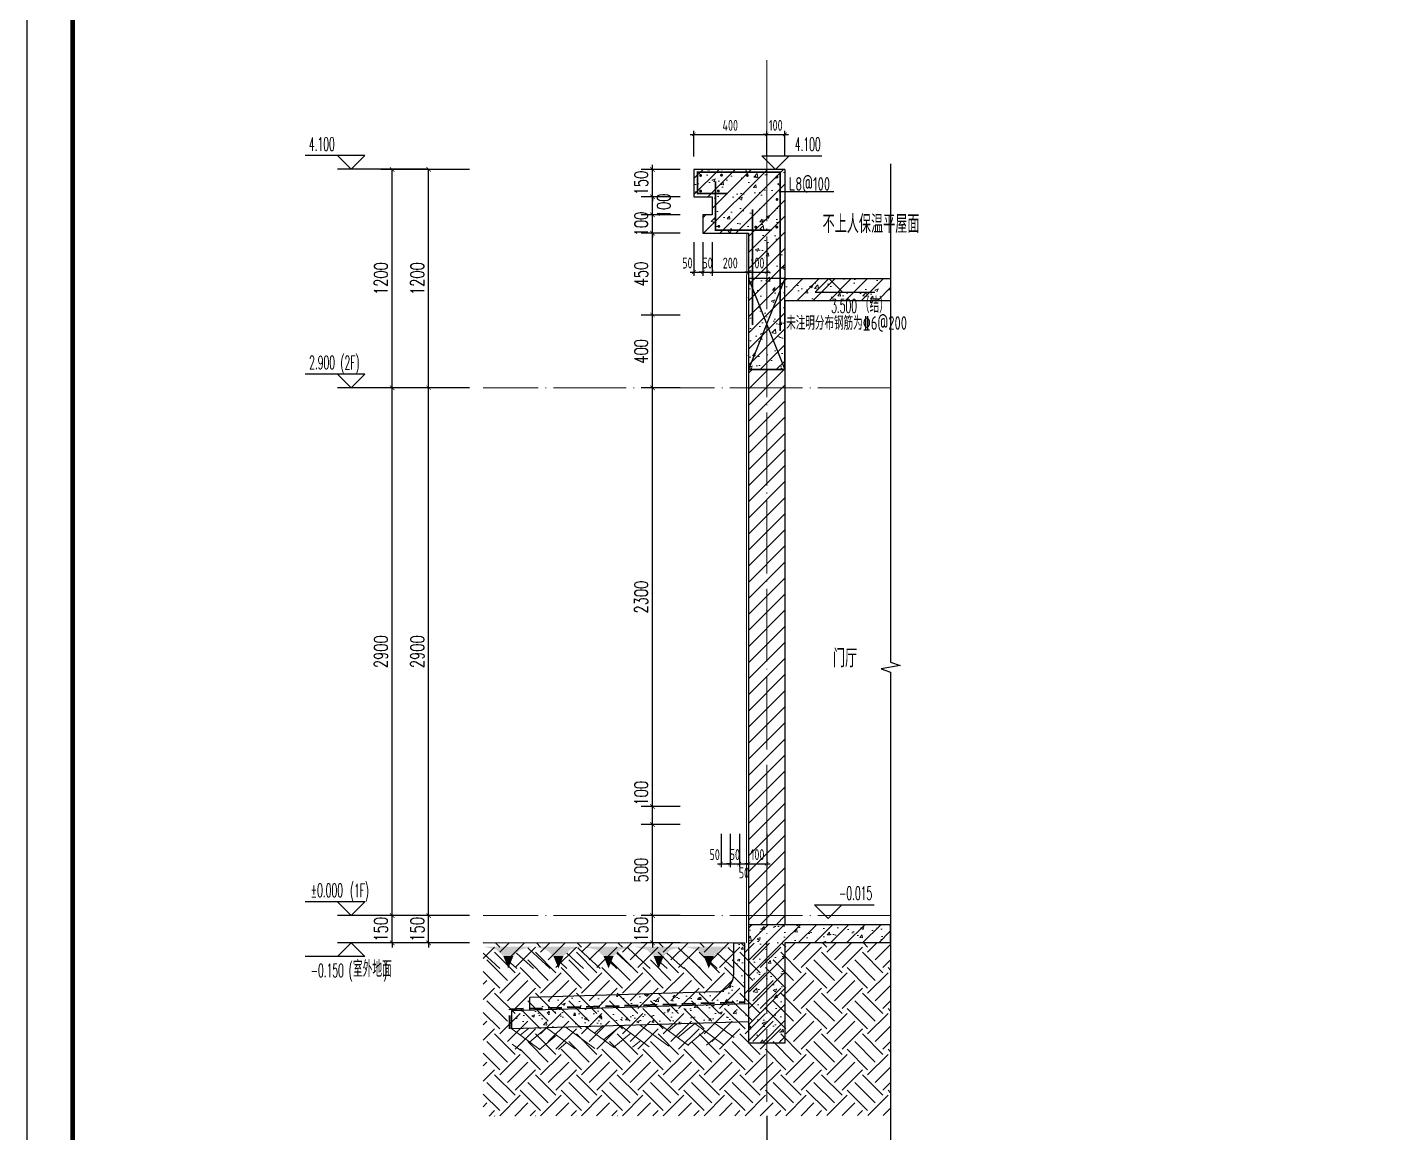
# Model space of a CAD drawing. Extents: x -668857 to 154266, y -275694 to 291306.
# Drawn here: x 113457 to 120882, y 144152 to 150228 of the extents above; entities that cross this region are included whole.
import ezdxf

# ---------------------------------------------------------------- set-up
doc = ezdxf.new("R2010")
doc.units = 0
doc.header["$LTSCALE"] = 1000
doc.linetypes.add('DASH', pattern=[0.35, 0.25, -0.1])
doc.linetypes.add('DOTE', pattern=[2.42, 2, -0.2, 0.02, -0.2])
doc.layers.get('0').update_dxf_attribs({"linetype": 'CONTINUOUS'})
doc.layers.get('DEFPOINTS').update_dxf_attribs({"linetype": 'CONTINUOUS'})
for name, color, linetype in [('AXIS', 3, 'CONTINUOUS'), ('COLUMN', 4, 'CONTINUOUS'), ('DIM', 2, 'CONTINUOUS'), ('DIM_ELEV', 3, 'CONTINUOUS'), ('DIM_SYMB', 3, 'CONTINUOUS'), ('PUB_DIM', 3, 'CONTINUOUS'), ('PUB_TEXT', 2, 'CONTINUOUS'), ('REIN', 6, 'CONTINUOUS'), ('S-大样-砼线', 7, 'CONTINUOUS'), ('S-引出线', 40, 'CONTINUOUS'), ('TEXT', 2, 'CONTINUOUS'), ('WALL', 5, 'CONTINUOUS'), ('yichutu', 7, 'CONTINUOUS')]:
    doc.layers.add(name, color=color, linetype=linetype)
for name, color, linetype, lineweight in [('DOTE', 19, 'DOTE', 9), ('PUB_HATCH', 8, 'CONTINUOUS', 9), ('图框', 9, 'CONTINUOUS', 18), ('填充', 251, 'CONTINUOUS', 5), ('立面-中轮廓线', 30, 'CONTINUOUS', 35), ('粉刷', 251, 'CONTINUOUS', 9)]:
    doc.layers.add(name, color=color, linetype=linetype, lineweight=lineweight)
doc.styles.add('_TCH_DIM', font='SIMPLEX.shx', dxfattribs={"width": 0.7, "bigfont": 'GBCBIG.shx'})
doc.styles.add('_TCH_DIM_T3', font='SIMPLEX', dxfattribs={"width": 0.705882, "bigfont": 'GBCBIG'})
doc.styles.add('TSSD_DIMENSION', font='Tssdeng.shx', dxfattribs={"width": 0.7, "bigfont": 'tssdchn.shx'})
doc.styles.add('TSSD_REIN', font='tssdeng.shx', dxfattribs={"width": 0.7, "height": 300, "bigfont": 'tssdchn.shx'})
doc.dimstyles.new('_TCH_ARCH&&25', dxfattribs={"dimtxt": 74.375, "dimasz": 25, "dimexe": 62.5, "dimexo": 75, "dimgap": 25, "dimtad": 1, "dimdec": 0, "dimzin": 0, "dimdsep": 46, "dimtxsty": '_TCH_DIM_T3', "dimblk": 'ARCHTICK', "dimcen": 0.09, "dimclrt": 7, "dimazin": 0, "dimtfac": 1, "dimtdec": 0, "dimtix": 1, "dimtmove": 2, "dimatfit": 3, "dimldrblk": 'ARCHTICK', "dimfxl": 0, "dimtolj": 1, "dimtzin": 0, "dimarcsym": 0})
doc.dimstyles.new('TSSD_20_20', dxfattribs={"dimtxt": 60, "dimasz": 20, "dimexe": 20, "dimexo": 50, "dimgap": 20, "dimtad": 1, "dimdec": 0, "dimzin": 0, "dimdsep": 46, "dimtxsty": 'TSSD_DIMENSION', "dimblk": 'ARCHTICK', "dimblk1": 'ARCHTICK', "dimblk2": 'ARCHTICK', "dimcen": 0, "dimdle": 20, "dimclrt": 7, "dimadec": 0, "dimazin": 0, "dimtfac": 1, "dimtdec": 0, "dimtix": 1, "dimtmove": 2, "dimatfit": 3, "dimfxl": 0, "dimtolj": 1, "dimtzin": 0, "dimarcsym": 0})
pattern_1 = [(50, (28072.99, 249033.25), (143.452037, -12.550427), [15, -165]), (355, (28072.99, 249033.25), (-27.750267, 150.438427), [12, -132]), (100.4514, (28084.94, 249032.2), (115.701876, 137.88791), [12.74804, -140.22842]), (46.1842, (28072.99, 249073.25), (213.44821, -33.1038), [22.5, -247.5]), (96.6356, (28090.77, 249070.5), (186.93254, 194.82357), [19.12206, -210.3426]), (351.1842, (28072.99, 249073.25), (186.93239, 194.82372), [18, -198]), (21, (28092.99, 249063.25), (119.38141, -80.52378), [15, -165]), (326, (28092.99, 249063.25), (48.663066, 145.03001), [12, -132]), (71.4514, (28102.93, 249056.54), (168.044526, 64.5061), [12.74804, -140.22842]), (37.5, (28072.986, 249033.25), (2.431971, 66.578771), [0, -130.4, 0, -134, 0, -132.5]), (7.5, (28072.986, 249033.25), (52.613907, 78.882342), [0, -76.4, 0, -127.4, 0, -50.5]), (327.5, (28028.386, 249033.25), (106.764487, -4.510974), [0, -50, 0, -156, 0, -207]), (317.5, (28008.39, 249033.25), (116.637234, 20.020996), [0, -65, 0, -103.6, 0, -147])]
pattern_2 = [(45, (-562273.49, 314642.066), (-44.194174, 44.194174), []), (50, (-562273.49, 314642.07), (179.315046, -15.688034), [18.75, -206.25]), (355, (-562273.49, 314642.07), (-34.687833, 188.048033), [15, -165]), (100.4514, (-562258.55, 314640.76), (144.627345, 172.359886), [15.935047, -175.28553]), (46.1842, (-562273.49, 314692.07), (266.81026, -41.379754), [28.125, -309.375]), (96.6356, (-562251.25, 314688.62), (233.66568, 243.52947), [23.90257, -262.92825]), (351.1842, (-562273.5, 314692.07), (233.66549, 243.52965), [22.5, -247.5]), (21, (-562248.49, 314679.57), (149.226763, -100.654723), [18.75, -206.25]), (326, (-562248.49, 314679.57), (60.828833, 181.28751), [15, -165]), (71.4514, (-562236.05, 314671.18), (210.055657, 80.632624), [15.935047, -175.28553]), (37.5, (-562273.49, 314642.066), (3.039964, 83.2234635), [0, -163, 0, -167.5, 0, -165.625]), (7.5, (-562273.49, 314642.07), (65.767384, 98.602928), [0, -95.5, 0, -159.25, 0, -63.125]), (327.5, (-562329.24, 314642.066), (133.455609, -5.638718), [0, -62.5, 0, -195, 0, -258.75]), (317.5, (-562354.24, 314642.07), (145.796542, 25.026246), [0, -81.25, 0, -129.5, 0, -183.75])]

# ---------------------------------------------------------------- blocks, each defined once
blk = doc.blocks.new('GFDDDDRG')
at = {"layer": '图框'}
blk.add_lwpolyline([(923310, -107437), (923310, -159999), (893610, -159999), (893610, -107437)], close=True, dxfattribs=at)
blk.add_lwpolyline([(923310, -107437), (923310, -159999), (893610, -159999), (893610, -107437)], close=True, dxfattribs=at)
at = {"layer": '图框', "const_width": 50}
blk.add_lwpolyline([(894110, -159499), (922810, -159499), (922810, -108687), (894110, -108687)], close=True, dxfattribs=at)
blk = doc.blocks.new('yct-1051-594-26275-14850-25-1002.0')
at = {"layer": 'yichutu', "color": 7}
blk.add_lwpolyline([(0, 0), (0, 14850), (26275, 14850), (26275, 0)], close=True, dxfattribs=at)
blk = doc.blocks.new('$LINEPAT$素土夯实')
at = {"color": 0}
for p, q in [((0, -210), (210, 0)), ((120, -300), (420, 0)), ((420, 0), (608, -188)), ((495, -300), (795, 0)), ((615, 0), (705, -90)), ((315, -105), (502, -293)), ((210, -210), (300, -300)), ((705, -300), (795, -210))]:
    blk.add_line(p, q, dxfattribs=at)
blk = doc.blocks.new('$LinePat$自然土壤')
at = {"color": 0}
for p, q in [((0, -90), (71, -19)), ((0, -300), (211, -89)), ((420, -300), (630, -90)), ((210, -300), (286, -224))]:
    blk.add_line(p, q, dxfattribs=at)
for points in [[(0, 0), (630, 0), (168, -45), (462, -45)], [(168, -45), (462, -45), (252, -132), (378, -132)], [(252, -132), (378, -132), (315, -300)]]:
    blk.add_solid(points, dxfattribs=at)
blk = doc.blocks.new('sanshui')
at = {"layer": '粉刷'}
h = blk.add_hatch(dxfattribs=at)
h.set_pattern_fill('混凝土', color=256, scale=20)
h.set_pattern_definition(pattern_1)
edge = h.paths.add_edge_path()
edge.add_line((346317.8, 427329.6), (346257.8, 427329.6))
edge.add_line((346257.8, 427329.6), (346257.8, 427160.3))
edge.add_arc((346157.8, 427160.3), 100, 271.71836, 360, ccw=False)
edge.add_line((346160.8, 427060.3), (345137.8, 427029.6))
edge.add_line((345137.8, 427029.6), (345137.8, 426969.6))
edge.add_line((345137.8, 426969.6), (346317.8, 427005))
edge.add_line((346317.8, 427005), (346317.8, 427329.6))
h = blk.add_hatch(dxfattribs=at)
h.set_pattern_fill('混凝土', color=256, scale=20)
h.set_pattern_definition(pattern_1)
h.paths.add_polyline_path([(346337.8, 426895.6), (346337.8, 426995.6), (345037.8, 426956.6), (345037.8, 426856.6)])
at = {"layer": 'COLUMN'}
for p, q in [((346257.8, 427329.6), (346317.8, 427329.6)), ((346257.8, 427160.3), (346257.8, 427329.6)), ((346317.8, 426995), (346317.8, 427329.6)), ((346160.8, 427060.3), (345137.8, 427029.6)), ((345137.8, 426959.6), (345137.8, 427029.6)), ((346338.1, 426995.6), (345037.8, 426956.6)), ((345037.8, 426856.6), (345037.8, 426956.6)), ((346338.1, 426895.6), (345037.8, 426856.6))]:
    blk.add_line(p, q, dxfattribs=at)
blk.add_arc((346157.8, 427160.3), 100, 271.71836, 0, dxfattribs=at)
at = {"layer": '立面-中轮廓线', "linetype": 'DASH', "ltscale": 0.3}
blk.add_lwpolyline([(345027.8, 426856.6), (345027.8, 426966.3), (346317.8, 427005)], dxfattribs=at)
at = {"layer": '粉刷'}
blk.add_line((344881.5, 427329.6), (346257.8, 427329.6), dxfattribs=at)
at = {"layer": '粉刷', "yscale": 0.4, "zscale": 0.4}
for name, p, xscale, rotation in [('$LinePat$自然土壤', (345156.8, 427309.6), -0.4369306507241237, 359.9999999999903), ('$LinePat$自然土壤', (345432, 427309.6), -0.4369306507241237, 359.9999999999903), ('$LinePat$自然土壤', (345707.3, 427309.6), -0.4369306507241237, 359.9999999999903), ('$LinePat$自然土壤', (345982.6, 427309.6), -0.4369306507241237, 359.9999999999903), ('$LinePat$自然土壤', (346257.8, 427309.6), -0.4369306507241237, 359.9999999999903), ('$LINEPAT$素土夯实', (345444.5, 426868.8), -0.5117605352322558, 1.718358001643932), ('$LINEPAT$素土夯实', (345851.2, 426881), -0.5117605352322558, 1.718358001643932), ('$LINEPAT$素土夯实', (346257.8, 426893.2), -0.5117605352322558, 1.718358001643932)]:
    blk.add_blockref(name, p, dxfattribs=dict(at, xscale=xscale, rotation=rotation))
blk = doc.blocks.new('_ArchTick')
at = {"color": 0, "linetype": 'ByBlock', "const_width": 0.15}
blk.add_lwpolyline([(-0.5, -0.5), (0.5, 0.5)], dxfattribs=at)
blk = doc.blocks.new('*D2319')
at = {"layer": 'DEFPOINTS', "color": 0}
for p in [(117269.1, 145846), (117319.2, 145846), (117319.2, 145631.4)]:
    blk.add_point(p, dxfattribs=at)
at = {"layer": 'DIM', "color": 0, "lineweight": -2}
for p, q in [((117269.1, 145796), (117269.1, 145611.4)), ((117319.2, 145796), (117319.2, 145611.4)), ((117249.1, 145631.4), (117339.2, 145631.4))]:
    blk.add_line(p, q, dxfattribs=at)
at = {"layer": 'DIM', "color": 0, "lineweight": -2, "xscale": 20, "yscale": 20, "zscale": 20, "rotation": 180}
blk.add_blockref('_ArchTick', (117269.1, 145631.4), dxfattribs=at)
at = {"layer": 'DIM', "color": 0, "lineweight": -2, "xscale": 20, "yscale": 20, "zscale": 20}
blk.add_blockref('_ArchTick', (117319.2, 145631.4), dxfattribs=at)
at = {"layer": 'DIM', "color": 7, "insert": (117233.7, 145681.4), "char_height": 60, "attachment_point": 5, "style": 'TSSD_DIMENSION'}
blk.add_mtext('\\A1;50', dxfattribs=at)
blk = doc.blocks.new('*D2320')
at = {"layer": 'DEFPOINTS', "color": 0}
for p in [(117319.2, 145846), (117369.2, 145846), (117369.2, 145631.4)]:
    blk.add_point(p, dxfattribs=at)
at = {"layer": 'DIM', "color": 0, "lineweight": -2}
for p, q in [((117319.2, 145796), (117319.2, 145611.4)), ((117369.2, 145796), (117369.2, 145611.4)), ((117319.2, 145631.4), (117299.2, 145631.4)), ((117319.2, 145631.4), (117369.2, 145631.4)), ((117369.2, 145631.4), (117389.2, 145631.4))]:
    blk.add_line(p, q, dxfattribs=at)
at = {"layer": 'DIM', "color": 0, "lineweight": -2, "xscale": 20, "yscale": 20, "zscale": 20}
blk.add_blockref('_ArchTick', (117319.2, 145631.4), dxfattribs=at)
at = {"layer": 'DIM', "color": 0, "lineweight": -2, "xscale": 20, "yscale": 20, "zscale": 20, "rotation": 180}
blk.add_blockref('_ArchTick', (117369.2, 145631.4), dxfattribs=at)
at = {"layer": 'DIM', "color": 7, "insert": (117344.2, 145681.4), "char_height": 60, "attachment_point": 5, "style": 'TSSD_DIMENSION'}
blk.add_mtext('\\A1;50', dxfattribs=at)
blk = doc.blocks.new('*D2321')
at = {"layer": 'DEFPOINTS', "color": 0}
for p in [(117369.2, 145846), (117419.3, 145846), (117419.3, 145631.4)]:
    blk.add_point(p, dxfattribs=at)
at = {"layer": 'DIM', "color": 0, "lineweight": -2}
for p, q in [((117369.2, 145796), (117369.2, 145611.4)), ((117419.3, 145796), (117419.3, 145611.4)), ((117349.2, 145631.4), (117439.3, 145631.4))]:
    blk.add_line(p, q, dxfattribs=at)
at = {"layer": 'DIM', "color": 0, "lineweight": -2, "xscale": 20, "yscale": 20, "zscale": 20, "rotation": 180}
blk.add_blockref('_ArchTick', (117369.2, 145631.4), dxfattribs=at)
at = {"layer": 'DIM', "color": 0, "lineweight": -2, "xscale": 20, "yscale": 20, "zscale": 20}
blk.add_blockref('_ArchTick', (117419.3, 145631.4), dxfattribs=at)
at = {"layer": 'DIM', "color": 7, "insert": (117394.2, 145581.4), "char_height": 60, "attachment_point": 5, "style": 'TSSD_DIMENSION'}
blk.add_mtext('\\A1;50', dxfattribs=at)
blk = doc.blocks.new('*D2322')
at = {"layer": 'DEFPOINTS', "color": 0}
for p in [(117419.3, 145846), (117519.3, 145846), (117519.3, 145631.4)]:
    blk.add_point(p, dxfattribs=at)
at = {"layer": 'DIM', "color": 0, "lineweight": -2}
for p, q in [((117419.3, 145796), (117419.3, 145611.4)), ((117519.3, 145796), (117519.3, 145611.4)), ((117419.3, 145631.4), (117399.3, 145631.4)), ((117419.3, 145631.4), (117519.3, 145631.4)), ((117519.3, 145631.4), (117539.3, 145631.4))]:
    blk.add_line(p, q, dxfattribs=at)
at = {"layer": 'DIM', "color": 0, "lineweight": -2, "xscale": 20, "yscale": 20, "zscale": 20}
blk.add_blockref('_ArchTick', (117419.3, 145631.4), dxfattribs=at)
at = {"layer": 'DIM', "color": 0, "lineweight": -2, "xscale": 20, "yscale": 20, "zscale": 20, "rotation": 180}
blk.add_blockref('_ArchTick', (117519.3, 145631.4), dxfattribs=at)
at = {"layer": 'DIM', "color": 7, "insert": (117469.3, 145681.4), "char_height": 60, "attachment_point": 5, "style": 'TSSD_DIMENSION'}
blk.add_mtext('\\A1;100', dxfattribs=at)
blk = doc.blocks.new('*D2323')
at = {"layer": 'DEFPOINTS', "color": 0}
for p in [(116892.2, 145346), (117119.2, 145346), (117119.2, 145196.1)]:
    blk.add_point(p, dxfattribs=at)
at = {"layer": 'PUB_DIM', "color": 0, "lineweight": -2}
for p, q in [((117044.2, 145346), (116829.7, 145346)), ((116892.2, 145346), (116892.2, 145371)), ((116892.2, 145196.1), (116892.2, 145346)), ((117044.2, 145196.1), (116829.7, 145196.1)), ((116892.2, 145196.1), (116892.2, 145171.1))]:
    blk.add_line(p, q, dxfattribs=at)
at = {"layer": 'PUB_DIM', "color": 0, "lineweight": -2, "xscale": 25, "yscale": 25, "zscale": 25}
for p, rotation in [((116892.2, 145346), 270), ((116892.2, 145196.1), 90)]:
    blk.add_blockref('_ArchTick', p, dxfattribs=dict(at, rotation=rotation))
at = {"layer": 'PUB_DIM', "color": 7, "insert": (116830, 145271), "char_height": 74.38, "attachment_point": 5, "rotation": 90, "style": '_TCH_DIM_T3'}
blk.add_mtext('\\A1;150', dxfattribs=at)
blk = doc.blocks.new('*D2324')
at = {"layer": 'DEFPOINTS', "color": 0}
for p in [(116892.2, 145846), (117119.2, 145846), (117119.2, 145346)]:
    blk.add_point(p, dxfattribs=at)
at = {"layer": 'PUB_DIM', "color": 0, "lineweight": -2}
for p, q in [((117044.2, 145846), (116829.7, 145846)), ((116892.2, 145346), (116892.2, 145846)), ((117044.2, 145346), (116829.7, 145346))]:
    blk.add_line(p, q, dxfattribs=at)
at = {"layer": 'PUB_DIM', "color": 0, "lineweight": -2, "xscale": 25, "yscale": 25, "zscale": 25}
for p, rotation in [((116892.2, 145846), 90), ((116892.2, 145346), 270)]:
    blk.add_blockref('_ArchTick', p, dxfattribs=dict(at, rotation=rotation))
at = {"layer": 'PUB_DIM', "color": 7, "insert": (116830, 145596), "char_height": 74.38, "attachment_point": 5, "rotation": 90, "style": '_TCH_DIM_T3'}
blk.add_mtext('\\A1;500', dxfattribs=at)
blk = doc.blocks.new('*D2325')
at = {"layer": 'DEFPOINTS', "color": 0}
for p in [(116892.2, 145945.9), (117119.2, 145945.9), (117119.2, 145846)]:
    blk.add_point(p, dxfattribs=at)
at = {"layer": 'PUB_DIM', "color": 0, "lineweight": -2}
for p, q in [((117044.2, 145945.9), (116829.7, 145945.9)), ((116892.2, 145846), (116892.2, 145945.9)), ((117044.2, 145846), (116829.7, 145846))]:
    blk.add_line(p, q, dxfattribs=at)
at = {"layer": 'PUB_DIM', "color": 0, "lineweight": -2, "xscale": 25, "yscale": 25, "zscale": 25}
for p, rotation in [((116892.2, 145945.9), 90), ((116892.2, 145846), 270)]:
    blk.add_blockref('_ArchTick', p, dxfattribs=dict(at, rotation=rotation))
at = {"layer": 'PUB_DIM', "color": 7, "insert": (116830, 146018.4), "char_height": 74.38, "attachment_point": 5, "rotation": 90, "style": '_TCH_DIM_T3'}
blk.add_mtext('\\A1;100', dxfattribs=at)
blk = doc.blocks.new('*D2326')
at = {"layer": 'DEFPOINTS', "color": 0}
for p in [(116892.2, 148246), (117119.2, 148246), (117119.2, 145945.9)]:
    blk.add_point(p, dxfattribs=at)
at = {"layer": 'PUB_DIM', "color": 0, "lineweight": -2}
for p, q in [((117044.2, 148246), (116829.7, 148246)), ((116892.2, 145945.9), (116892.2, 148246)), ((117044.2, 145945.9), (116829.7, 145945.9))]:
    blk.add_line(p, q, dxfattribs=at)
at = {"layer": 'PUB_DIM', "color": 0, "lineweight": -2, "xscale": 25, "yscale": 25, "zscale": 25}
for p, rotation in [((116892.2, 148246), 90), ((116892.2, 145945.9), 270)]:
    blk.add_blockref('_ArchTick', p, dxfattribs=dict(at, rotation=rotation))
at = {"layer": 'PUB_DIM', "color": 7, "insert": (116830, 147096), "char_height": 74.38, "attachment_point": 5, "rotation": 90, "style": '_TCH_DIM_T3'}
blk.add_mtext('\\A1;2300', dxfattribs=at)
blk = doc.blocks.new('*D2327')
at = {"layer": 'DEFPOINTS', "color": 0}
for p in [(116892.2, 148646), (117119.2, 148646), (117119.2, 148246)]:
    blk.add_point(p, dxfattribs=at)
at = {"layer": 'PUB_DIM', "color": 0, "lineweight": -2}
for p, q in [((117044.2, 148646), (116829.7, 148646)), ((116892.2, 148246), (116892.2, 148646)), ((117044.2, 148246), (116829.7, 148246))]:
    blk.add_line(p, q, dxfattribs=at)
at = {"layer": 'PUB_DIM', "color": 0, "lineweight": -2, "xscale": 25, "yscale": 25, "zscale": 25}
for p, rotation in [((116892.2, 148646), 90), ((116892.2, 148246), 270)]:
    blk.add_blockref('_ArchTick', p, dxfattribs=dict(at, rotation=rotation))
at = {"layer": 'PUB_DIM', "color": 7, "insert": (116830, 148446), "char_height": 74.38, "attachment_point": 5, "rotation": 90, "style": '_TCH_DIM_T3'}
blk.add_mtext('\\A1;400', dxfattribs=at)
blk = doc.blocks.new('*D2328')
at = {"layer": 'DEFPOINTS', "color": 0}
for p in [(116892.2, 149096), (117119.2, 149096), (117119.2, 148646)]:
    blk.add_point(p, dxfattribs=at)
at = {"layer": 'PUB_DIM', "color": 0, "lineweight": -2}
for p, q in [((117044.2, 149096), (116829.7, 149096)), ((116892.2, 148646), (116892.2, 149096)), ((117044.2, 148646), (116829.7, 148646))]:
    blk.add_line(p, q, dxfattribs=at)
at = {"layer": 'PUB_DIM', "color": 0, "lineweight": -2, "xscale": 25, "yscale": 25, "zscale": 25}
for p, rotation in [((116892.2, 149096), 90), ((116892.2, 148646), 270)]:
    blk.add_blockref('_ArchTick', p, dxfattribs=dict(at, rotation=rotation))
at = {"layer": 'PUB_DIM', "color": 7, "insert": (116830, 148871), "char_height": 74.38, "attachment_point": 5, "rotation": 90, "style": '_TCH_DIM_T3'}
blk.add_mtext('\\A1;450', dxfattribs=at)
blk = doc.blocks.new('*D2329')
at = {"layer": 'DEFPOINTS', "color": 0}
for p in [(116892.2, 149196), (117119.2, 149196), (117119.2, 149096)]:
    blk.add_point(p, dxfattribs=at)
at = {"layer": 'PUB_DIM', "color": 0, "lineweight": -2}
for p, q in [((117044.2, 149196), (116829.7, 149196)), ((116892.2, 149196), (116892.2, 149221)), ((116892.2, 149096), (116892.2, 149196)), ((117044.2, 149096), (116829.7, 149096)), ((116892.2, 149096), (116892.2, 149071))]:
    blk.add_line(p, q, dxfattribs=at)
at = {"layer": 'PUB_DIM', "color": 0, "lineweight": -2, "xscale": 25, "yscale": 25, "zscale": 25}
for p, rotation in [((116892.2, 149196), 270), ((116892.2, 149096), 90)]:
    blk.add_blockref('_ArchTick', p, dxfattribs=dict(at, rotation=rotation))
at = {"layer": 'PUB_DIM', "color": 7, "insert": (116830, 149146), "char_height": 74.38, "attachment_point": 5, "rotation": 90, "style": '_TCH_DIM_T3'}
blk.add_mtext('\\A1;100', dxfattribs=at)
blk = doc.blocks.new('*D2330')
at = {"layer": 'DEFPOINTS', "color": 0}
for p in [(116892.2, 149296), (117119.2, 149296), (117119.2, 149196)]:
    blk.add_point(p, dxfattribs=at)
at = {"layer": 'PUB_DIM', "color": 0, "lineweight": -2}
for p, q in [((117044.2, 149296), (116829.7, 149296)), ((116892.2, 149196), (116892.2, 149296)), ((117044.2, 149196), (116829.7, 149196))]:
    blk.add_line(p, q, dxfattribs=at)
at = {"layer": 'PUB_DIM', "color": 0, "lineweight": -2, "xscale": 25, "yscale": 25, "zscale": 25}
for p, rotation in [((116892.2, 149296), 90), ((116892.2, 149196), 270)]:
    blk.add_blockref('_ArchTick', p, dxfattribs=dict(at, rotation=rotation))
at = {"layer": 'PUB_DIM', "color": 7, "insert": (116954.1, 149246), "char_height": 74.38, "attachment_point": 5, "rotation": 90, "style": '_TCH_DIM_T3'}
blk.add_mtext('\\A1;100', dxfattribs=at)
blk = doc.blocks.new('*D2331')
at = {"layer": 'DEFPOINTS', "color": 0}
for p in [(116892.2, 149446), (117119.2, 149446), (117119.2, 149296)]:
    blk.add_point(p, dxfattribs=at)
at = {"layer": 'PUB_DIM', "color": 0, "lineweight": -2}
for p, q in [((116892.2, 149446), (116892.2, 149471)), ((117044.2, 149446), (116829.7, 149446)), ((116892.2, 149296), (116892.2, 149446)), ((117044.2, 149296), (116829.7, 149296)), ((116892.2, 149296), (116892.2, 149271))]:
    blk.add_line(p, q, dxfattribs=at)
at = {"layer": 'PUB_DIM', "color": 0, "lineweight": -2, "xscale": 25, "yscale": 25, "zscale": 25}
for p, rotation in [((116892.2, 149446), 270), ((116892.2, 149296), 90)]:
    blk.add_blockref('_ArchTick', p, dxfattribs=dict(at, rotation=rotation))
at = {"layer": 'PUB_DIM', "color": 7, "insert": (116830, 149371), "char_height": 74.38, "attachment_point": 5, "rotation": 90, "style": '_TCH_DIM_T3'}
blk.add_mtext('\\A1;150', dxfattribs=at)
blk = doc.blocks.new('*D2332')
at = {"layer": 'DEFPOINTS', "color": 0}
for p in [(117119.2, 149096.1), (117169.2, 149096.1), (117169.2, 148881.5)]:
    blk.add_point(p, dxfattribs=at)
at = {"layer": 'DIM', "color": 0, "lineweight": -2}
for p, q in [((117119.2, 149046.1), (117119.2, 148861.5)), ((117169.2, 149046.1), (117169.2, 148861.5)), ((117099.2, 148881.5), (117189.2, 148881.5))]:
    blk.add_line(p, q, dxfattribs=at)
at = {"layer": 'DIM', "color": 0, "lineweight": -2, "xscale": 20, "yscale": 20, "zscale": 20, "rotation": 180}
blk.add_blockref('_ArchTick', (117119.2, 148881.5), dxfattribs=at)
at = {"layer": 'DIM', "color": 0, "lineweight": -2, "xscale": 20, "yscale": 20, "zscale": 20}
blk.add_blockref('_ArchTick', (117169.2, 148881.5), dxfattribs=at)
at = {"layer": 'DIM', "color": 7, "insert": (117083.7, 148931.5), "char_height": 60, "attachment_point": 5, "style": 'TSSD_DIMENSION'}
blk.add_mtext('\\A1;50', dxfattribs=at)
blk = doc.blocks.new('*D2333')
at = {"layer": 'DEFPOINTS', "color": 0}
for p in [(117169.2, 149096.1), (117219.3, 149096.1), (117219.3, 148881.5)]:
    blk.add_point(p, dxfattribs=at)
at = {"layer": 'DIM', "color": 0, "lineweight": -2}
for p, q in [((117169.2, 149046.1), (117169.2, 148861.5)), ((117219.3, 149046.1), (117219.3, 148861.5)), ((117169.2, 148881.5), (117149.2, 148881.5)), ((117169.2, 148881.5), (117219.3, 148881.5)), ((117219.3, 148881.5), (117239.3, 148881.5))]:
    blk.add_line(p, q, dxfattribs=at)
at = {"layer": 'DIM', "color": 0, "lineweight": -2, "xscale": 20, "yscale": 20, "zscale": 20}
blk.add_blockref('_ArchTick', (117169.2, 148881.5), dxfattribs=at)
at = {"layer": 'DIM', "color": 0, "lineweight": -2, "xscale": 20, "yscale": 20, "zscale": 20, "rotation": 180}
blk.add_blockref('_ArchTick', (117219.3, 148881.5), dxfattribs=at)
at = {"layer": 'DIM', "color": 7, "insert": (117194.2, 148931.5), "char_height": 60, "attachment_point": 5, "style": 'TSSD_DIMENSION'}
blk.add_mtext('\\A1;50', dxfattribs=at)
blk = doc.blocks.new('*D2334')
at = {"layer": 'DEFPOINTS', "color": 0}
for p in [(117219.3, 149096.1), (117419.3, 149096.1), (117419.3, 148881.5)]:
    blk.add_point(p, dxfattribs=at)
at = {"layer": 'DIM', "color": 0, "lineweight": -2}
for p, q in [((117219.3, 149046.1), (117219.3, 148861.5)), ((117419.3, 149046.1), (117419.3, 148861.5)), ((117199.3, 148881.5), (117439.3, 148881.5))]:
    blk.add_line(p, q, dxfattribs=at)
at = {"layer": 'DIM', "color": 0, "lineweight": -2, "xscale": 20, "yscale": 20, "zscale": 20, "rotation": 180}
blk.add_blockref('_ArchTick', (117219.3, 148881.5), dxfattribs=at)
at = {"layer": 'DIM', "color": 0, "lineweight": -2, "xscale": 20, "yscale": 20, "zscale": 20}
blk.add_blockref('_ArchTick', (117419.3, 148881.5), dxfattribs=at)
at = {"layer": 'DIM', "color": 7, "insert": (117319.3, 148931.5), "char_height": 60, "attachment_point": 5, "style": 'TSSD_DIMENSION'}
blk.add_mtext('\\A1;200', dxfattribs=at)
blk = doc.blocks.new('*D2335')
at = {"layer": 'DEFPOINTS', "color": 0}
for p in [(117419.3, 149096.1), (117519.2, 149096.1), (117519.2, 148881.5)]:
    blk.add_point(p, dxfattribs=at)
at = {"layer": 'DIM', "color": 0, "lineweight": -2}
for p, q in [((117419.3, 149046.1), (117419.3, 148861.5)), ((117519.2, 149046.1), (117519.2, 148861.5)), ((117419.3, 148881.5), (117399.3, 148881.5)), ((117419.3, 148881.5), (117519.2, 148881.5)), ((117519.2, 148881.5), (117539.2, 148881.5))]:
    blk.add_line(p, q, dxfattribs=at)
at = {"layer": 'DIM', "color": 0, "lineweight": -2, "xscale": 20, "yscale": 20, "zscale": 20}
blk.add_blockref('_ArchTick', (117419.3, 148881.5), dxfattribs=at)
at = {"layer": 'DIM', "color": 0, "lineweight": -2, "xscale": 20, "yscale": 20, "zscale": 20, "rotation": 180}
blk.add_blockref('_ArchTick', (117519.2, 148881.5), dxfattribs=at)
at = {"layer": 'DIM', "color": 7, "insert": (117469.2, 148931.5), "char_height": 60, "attachment_point": 5, "style": 'TSSD_DIMENSION'}
blk.add_mtext('\\A1;100', dxfattribs=at)
blk = doc.blocks.new('*D2336')
at = {"layer": 'DEFPOINTS', "color": 0}
for p in [(117519.2, 149638.1), (117119.2, 149466.1), (117519.2, 149466.1)]:
    blk.add_point(p, dxfattribs=at)
at = {"layer": 'DIM', "color": 0, "lineweight": -2}
for p, q in [((117099.2, 149638.1), (117539.2, 149638.1)), ((117119.2, 149516.1), (117119.2, 149658.1)), ((117519.2, 149516.1), (117519.2, 149658.1))]:
    blk.add_line(p, q, dxfattribs=at)
at = {"layer": 'DIM', "color": 0, "lineweight": -2, "xscale": 20, "yscale": 20, "zscale": 20, "rotation": 180}
blk.add_blockref('_ArchTick', (117119.2, 149638.1), dxfattribs=at)
at = {"layer": 'DIM', "color": 0, "lineweight": -2, "xscale": 20, "yscale": 20, "zscale": 20}
blk.add_blockref('_ArchTick', (117519.2, 149638.1), dxfattribs=at)
at = {"layer": 'DIM', "color": 7, "insert": (117319.2, 149688.1), "char_height": 60, "attachment_point": 5, "style": 'TSSD_DIMENSION'}
blk.add_mtext('\\A1;400', dxfattribs=at)
blk = doc.blocks.new('*D2337')
at = {"layer": 'DEFPOINTS', "color": 0}
for p in [(117619.1, 149638.1), (117519.2, 149466.1), (117619.1, 149466.1)]:
    blk.add_point(p, dxfattribs=at)
at = {"layer": 'DIM', "color": 0, "lineweight": -2}
for p, q in [((117519.2, 149638.1), (117499.2, 149638.1)), ((117519.2, 149516.1), (117519.2, 149658.1)), ((117519.2, 149638.1), (117619.1, 149638.1)), ((117619.1, 149516.1), (117619.1, 149658.1)), ((117619.1, 149638.1), (117639.1, 149638.1))]:
    blk.add_line(p, q, dxfattribs=at)
at = {"layer": 'DIM', "color": 0, "lineweight": -2, "xscale": 20, "yscale": 20, "zscale": 20}
blk.add_blockref('_ArchTick', (117519.2, 149638.1), dxfattribs=at)
at = {"layer": 'DIM', "color": 0, "lineweight": -2, "xscale": 20, "yscale": 20, "zscale": 20, "rotation": 180}
blk.add_blockref('_ArchTick', (117619.1, 149638.1), dxfattribs=at)
at = {"layer": 'DIM', "color": 7, "insert": (117569.2, 149688.1), "char_height": 60, "attachment_point": 5, "style": 'TSSD_DIMENSION'}
blk.add_mtext('\\A1;100', dxfattribs=at)
blk = doc.blocks.new('*D2338')
at = {"layer": 'DEFPOINTS', "color": 0}
for p in [(115662.6, 145346), (115962.6, 145346), (115962.6, 145196)]:
    blk.add_point(p, dxfattribs=at)
at = {"layer": 'PUB_DIM', "color": 0, "lineweight": -2}
for p, q in [((115887.6, 145346), (115600.1, 145346)), ((115662.6, 145346), (115662.6, 145371)), ((115662.6, 145196), (115662.6, 145346)), ((115887.6, 145196), (115600.1, 145196)), ((115662.6, 145196), (115662.6, 145171))]:
    blk.add_line(p, q, dxfattribs=at)
at = {"layer": 'PUB_DIM', "color": 0, "lineweight": -2, "xscale": 25, "yscale": 25, "zscale": 25}
for p, rotation in [((115662.6, 145346), 270), ((115662.6, 145196), 90)]:
    blk.add_blockref('_ArchTick', p, dxfattribs=dict(at, rotation=rotation))
at = {"layer": 'PUB_DIM', "color": 7, "insert": (115600.4, 145271), "char_height": 74.38, "attachment_point": 5, "rotation": 90, "style": '_TCH_DIM_T3'}
blk.add_mtext('\\A1;150', dxfattribs=at)
blk = doc.blocks.new('*D2339')
at = {"layer": 'DEFPOINTS', "color": 0}
for p in [(115662.6, 148246), (115962.6, 148246), (115962.6, 145346)]:
    blk.add_point(p, dxfattribs=at)
at = {"layer": 'PUB_DIM', "color": 0, "lineweight": -2}
for p, q in [((115887.6, 148246), (115600.1, 148246)), ((115662.6, 145346), (115662.6, 148246)), ((115887.6, 145346), (115600.1, 145346))]:
    blk.add_line(p, q, dxfattribs=at)
at = {"layer": 'PUB_DIM', "color": 0, "lineweight": -2, "xscale": 25, "yscale": 25, "zscale": 25}
for p, rotation in [((115662.6, 148246), 90), ((115662.6, 145346), 270)]:
    blk.add_blockref('_ArchTick', p, dxfattribs=dict(at, rotation=rotation))
at = {"layer": 'PUB_DIM', "color": 7, "insert": (115600.4, 146796), "char_height": 74.38, "attachment_point": 5, "rotation": 90, "style": '_TCH_DIM_T3'}
blk.add_mtext('\\A1;2900', dxfattribs=at)
blk = doc.blocks.new('*D2340')
at = {"layer": 'DEFPOINTS', "color": 0}
for p in [(115662.6, 149446), (115962.6, 149446), (115962.6, 148246)]:
    blk.add_point(p, dxfattribs=at)
at = {"layer": 'PUB_DIM', "color": 0, "lineweight": -2}
for p, q in [((115887.6, 149446), (115600.1, 149446)), ((115662.6, 148246), (115662.6, 149446)), ((115887.6, 148246), (115600.1, 148246))]:
    blk.add_line(p, q, dxfattribs=at)
at = {"layer": 'PUB_DIM', "color": 0, "lineweight": -2, "xscale": 25, "yscale": 25, "zscale": 25}
for p, rotation in [((115662.6, 149446), 90), ((115662.6, 148246), 270)]:
    blk.add_blockref('_ArchTick', p, dxfattribs=dict(at, rotation=rotation))
at = {"layer": 'PUB_DIM', "color": 7, "insert": (115600.4, 148846), "char_height": 74.38, "attachment_point": 5, "rotation": 90, "style": '_TCH_DIM_T3'}
blk.add_mtext('\\A1;1200', dxfattribs=at)
blk = doc.blocks.new('*D2341')
at = {"layer": 'DEFPOINTS', "color": 0}
for p in [(115462.6, 145346), (115962.6, 145346), (115962.6, 145196)]:
    blk.add_point(p, dxfattribs=at)
at = {"layer": 'PUB_DIM', "color": 0, "lineweight": -2}
for p, q in [((115887.6, 145346), (115400.1, 145346)), ((115462.6, 145346), (115462.6, 145371)), ((115462.6, 145196), (115462.6, 145346)), ((115887.6, 145196), (115400.1, 145196)), ((115462.6, 145196), (115462.6, 145171))]:
    blk.add_line(p, q, dxfattribs=at)
at = {"layer": 'PUB_DIM', "color": 0, "lineweight": -2, "xscale": 25, "yscale": 25, "zscale": 25}
for p, rotation in [((115462.6, 145346), 270), ((115462.6, 145196), 90)]:
    blk.add_blockref('_ArchTick', p, dxfattribs=dict(at, rotation=rotation))
at = {"layer": 'PUB_DIM', "color": 7, "insert": (115400.4, 145271), "char_height": 74.38, "attachment_point": 5, "rotation": 90, "style": '_TCH_DIM_T3'}
blk.add_mtext('\\A1;150', dxfattribs=at)
blk = doc.blocks.new('*D2342')
at = {"layer": 'DEFPOINTS', "color": 0}
for p in [(115462.6, 148246), (115962.6, 148246), (115962.6, 145346)]:
    blk.add_point(p, dxfattribs=at)
at = {"layer": 'PUB_DIM', "color": 0, "lineweight": -2}
for p, q in [((115887.6, 148246), (115400.1, 148246)), ((115462.6, 145346), (115462.6, 148246)), ((115887.6, 145346), (115400.1, 145346))]:
    blk.add_line(p, q, dxfattribs=at)
at = {"layer": 'PUB_DIM', "color": 0, "lineweight": -2, "xscale": 25, "yscale": 25, "zscale": 25}
for p, rotation in [((115462.6, 148246), 90), ((115462.6, 145346), 270)]:
    blk.add_blockref('_ArchTick', p, dxfattribs=dict(at, rotation=rotation))
at = {"layer": 'PUB_DIM', "color": 7, "insert": (115400.4, 146796), "char_height": 74.38, "attachment_point": 5, "rotation": 90, "style": '_TCH_DIM_T3'}
blk.add_mtext('\\A1;2900', dxfattribs=at)
blk = doc.blocks.new('*D2343')
at = {"layer": 'DEFPOINTS', "color": 0}
for p in [(115462.6, 149446), (115962.6, 149446), (115962.6, 148246)]:
    blk.add_point(p, dxfattribs=at)
at = {"layer": 'PUB_DIM', "color": 0, "lineweight": -2}
for p, q in [((115887.6, 149446), (115400.1, 149446)), ((115462.6, 148246), (115462.6, 149446)), ((115887.6, 148246), (115400.1, 148246))]:
    blk.add_line(p, q, dxfattribs=at)
at = {"layer": 'PUB_DIM', "color": 0, "lineweight": -2, "xscale": 25, "yscale": 25, "zscale": 25}
for p, rotation in [((115462.6, 149446), 90), ((115462.6, 148246), 270)]:
    blk.add_blockref('_ArchTick', p, dxfattribs=dict(at, rotation=rotation))
at = {"layer": 'PUB_DIM', "color": 7, "insert": (115400.4, 148846), "char_height": 74.38, "attachment_point": 5, "rotation": 90, "style": '_TCH_DIM_T3'}
blk.add_mtext('\\A1;1200', dxfattribs=at)
blk = doc.blocks.new('A$C657E11A4')
at = {"layer": 'REIN', "const_width": 9}
for points in [[(170.1, 967.8), (4.5, 967.8), (4.5, 1085.2), (457.2, 1085.2), (457.2, 212.4)], [(411.8, 766.6), (102.2, 766.6), (102.2, 1034)], [(306.7, 880.7), (306.7, 245.1)]]:
    blk.add_lwpolyline(points, dxfattribs=at)
at = {"layer": 'REIN', "const_width": 8}
for points in [[(16.9, 1067.1, 1), (24.9, 1067.1, 1)], [(131.5, 1068.5, 1), (139.5, 1068.5, 1)], [(273.4, 1067.1, 1), (281.4, 1067.1, 1)], [(436.6, 1059, 1), (444.6, 1059, 1)], [(16.9, 981.1, 1), (24.9, 981.1, 1)], [(114.4, 981.5, 1), (122.4, 981.5, 1)], [(436.6, 935.1, 1), (444.6, 935.1, 1)], [(116.7, 787.1, 1), (124.7, 787.1, 1)], [(319.8, 782.9, 1), (327.8, 782.9, 1)], [(435.3, 782.9, 1), (443.3, 782.9, 1)]]:
    blk.add_lwpolyline(points, format="xyb", close=True, dxfattribs=at)
at = {"layer": 'S-大样-砼线'}
for p, q in [((283.8, 500), (483.8, 0)), ((483.8, 500), (283.8, 0))]:
    blk.add_line(p, q, dxfattribs=at)
blk.add_lwpolyline([(483.8, 500), (283.8, 500), (283.8, 0), (483.8, 0)], close=True, dxfattribs=at)
at = {"layer": 'S-引出线'}
blk.add_line((453, 978.7), (753.2, 978.7), dxfattribs=at)
at = {"layer": 'TEXT', "style": 'TSSD_REIN', "width": 0.7}
for s, p in [('L8@100', (505.1, 982.8)), ('未注明分布钢筋为%%1326@200', (491, 218.6))]:
    blk.add_text(s, height=75, rotation=0, dxfattribs=at).set_placement(p)

msp = doc.modelspace()

# ---------------------------------------------------------------- hatches: boundary and pattern name
at = {"layer": 'PUB_HATCH'}
h = msp.add_hatch(dxfattribs=at)
h.set_pattern_fill('钢筋混凝土', color=256, scale=25, style=0)
h.set_pattern_definition(pattern_2)
h.paths.add_polyline_path([(117119.21, 149446.07), (117119.21, 149296.07), (117219.25, 149296.07), (117219.24, 149196.06), (117169.24, 149196.06), (117169.23, 149096.06), (117519.25, 149096.06), (117519.24, 149446.06)])
h = msp.add_hatch(dxfattribs=at)
h.set_pattern_fill('钢筋混凝土', color=256, scale=25, style=0)
h.set_pattern_definition(pattern_2)
h.paths.add_polyline_path([(117519.24, 149446.06), (117519.25, 149096.06), (117419.26, 149096.06), (117419.28, 148846.01), (117552.61, 148806.02), (117619.28, 148846.02), (117619.24, 149446.07)])
h = msp.add_hatch(dxfattribs=at)
h.set_pattern_fill('钢筋混凝土', color=256, scale=25, style=0)
h.set_pattern_definition(pattern_2)
h.paths.add_polyline_path([(117552.61, 148806.01), (117419.28, 148846.02), (117419.29, 148346.02), (117619.29, 148346.02), (117619.28, 148726.02)])
h = msp.add_hatch(dxfattribs=at)
h.set_pattern_fill('钢筋混凝土', color=256, scale=25, style=0)
h.set_pattern_definition(pattern_2)
h.paths.add_polyline_path([(117552.61, 148806.01), (117619.28, 148726.02), (118200.18, 148726.02), (118200.18, 148846.02), (117619.28, 148846.02)])
h = msp.add_hatch(dxfattribs=at)
h.set_pattern_fill('普通砖', color=256, scale=25, style=0)
h.set_pattern_definition([(45, (-562273.49, 314686.944), (-44.1941915, 44.1941915), [])])
h.paths.add_polyline_path([(117619.26, 148346.02), (117419.26, 148346.02), (117419.25, 145296.22), (117619.25, 145296.22)])
h = msp.add_hatch(dxfattribs=at)
h.set_pattern_fill('钢筋混凝土', color=256, scale=25, style=0)
h.set_pattern_definition(pattern_2)
h.paths.add_polyline_path([(117619.25, 145196.22), (117419.25, 145296.22), (117419.25, 144646.02), (117619.25, 144646.02)])
h = msp.add_hatch(dxfattribs=at)
h.set_pattern_fill('钢筋混凝土', color=256, scale=25, style=0)
h.set_pattern_definition(pattern_2)
h.paths.add_polyline_path([(118200.18, 145296.22), (117419.25, 145296.22), (117619.25, 145196.22), (118200.18, 145196.22)])
at = {"layer": '填充'}
h = msp.add_hatch(dxfattribs=at)
h.set_pattern_fill('EARTH', color=250, scale=50, angle=45, style=0)
h.set_pattern_definition([(45, (-353754.69, 181654.8), (0, 224.506403), [158.75, -158.75]), (45, (-353796.78, 181696.9), (0, 224.506403), [158.75, -158.75]), (45, (-353838.88, 181739), (0, 224.506403), [158.75, -158.75]), (135, (-353838.88, 181767.06), (-224.506403, 0), [158.75, -158.75]), (135, (-353796.78, 181809.16), (-224.506403, 0), [158.75, -158.75]), (135, (-353754.69, 181851.25), (-224.506403, 0), [158.75, -158.75])])
edge = h.paths.add_edge_path()
edge.add_line((115963.04, 145196), (115962.27, 144244.77))
edge.add_line((115962.66, 144244.77), (118200.18, 144247.26))
edge.add_line((118200.18, 144247.26), (118200.18, 145193.72))
edge.add_line((118200.18, 145193.72), (115962.66, 145196))

# ---------------------------------------------------------------- linework, layer by layer
at = {"layer": 'AXIS'}
msp.add_line((117519.25, 144246.03), (117519.25, 143786.64), dxfattribs=at)
at = {"layer": 'DIM_ELEV'}
for p, q in [((115312.62, 149521.52), (114984.62, 149521.52)), ((115237.62, 149446.52), (115162.62, 149521.52)), ((115237.62, 149446.52), (115312.62, 149521.52)), ((117568.37, 149446.06), (117493.37, 149521.06)), ((117493.37, 149521.06), (117821.37, 149521.06)), ((117568.37, 149446.06), (117643.37, 149521.06)), ((115662.62, 149446.52), (115162.62, 149446.52)), ((115312.62, 148321.49), (114984.62, 148321.49)), ((115237.62, 148246.49), (115162.62, 148321.49)), ((115237.62, 148246.49), (115312.62, 148321.49)), ((115662.62, 148246.49), (115162.62, 148246.49)), ((115312.62, 145421.49), (114984.62, 145421.49)), ((115237.62, 145346.49), (115162.62, 145421.49)), ((115237.62, 145346.49), (115312.62, 145421.49)), ((115662.62, 145346.49), (115162.62, 145346.49)), ((115237.62, 145196.02), (115162.62, 145121.02)), ((115662.62, 145196.02), (115162.62, 145196.02)), ((115237.62, 145196.02), (115312.62, 145121.02)), ((115312.62, 145121.02), (114984.62, 145121.02))]:
    msp.add_line(p, q, dxfattribs=at)
at = {"layer": 'DIM_ELEV', "color": 3}
for p, q in [((117859.9, 148846.02), (117784.9, 148771.02)), ((117859.9, 148846.02), (117934.9, 148771.02)), ((117784.9, 148771.02), (118112.9, 148771.02))]:
    msp.add_line(p, q, dxfattribs=at)
at = {"layer": 'DIM_ELEV', "color": 6}
for p, q in [((117856.13, 145331.02), (117781.13, 145406.02)), ((117781.13, 145406.02), (118109.13, 145406.02)), ((117856.13, 145331.02), (117931.13, 145406.02))]:
    msp.add_line(p, q, dxfattribs=at)
at = {"layer": 'DIM_SYMB'}
msp.add_lwpolyline([(118200.18, 149476.06), (118200.18, 146739.16), (118252.68, 146720.05), (118147.68, 146701.54), (118200.18, 146682.91), (118200.18, 143946.01)], dxfattribs=at)
at = {"layer": 'DOTE', "color": 1, "linetype": 'DOTE', "ltscale": 0.2}
for p, q in [((117519.25, 150046.05), (117519.25, 144246.01)), ((118200.18, 148246.02), (115962.62, 148246.02)), ((118200.18, 145346.02), (115962.62, 145346.02))]:
    msp.add_line(p, q, dxfattribs=at)
at = {"layer": 'PUB_HATCH', "color": 215}
msp.add_lwpolyline([(117409.63, 149096.06), (117409.25, 148636.06), (117409.25, 148636.06), (117409.26, 145196.05)], dxfattribs=at)
at = {"layer": 'WALL'}
for p, q in [((117119.21, 149446.07), (117119.21, 149296.07)), ((117519.24, 149446.06), (117119.21, 149446.07)), ((117619.24, 149446.07), (117519.24, 149446.06)), ((117619.24, 149446.07), (117619.28, 148846.02)), ((117119.21, 149296.07), (117219.25, 149296.07)), ((117219.25, 149296.07), (117219.24, 149196.06)), ((117169.24, 149196.06), (117169.23, 149096.06)), ((117219.24, 149196.06), (117169.24, 149196.06)), ((117169.23, 149096.06), (117419.26, 149096.06)), ((117419.26, 149096.06), (117419.28, 148846.01)), ((117419.28, 148846.02), (117419.29, 148346.02)), ((117619.28, 148846.02), (118200.18, 148846.02)), ((118200.18, 148846.02), (118200.18, 148726.02)), ((117619.28, 148726.02), (118200.18, 148726.02)), ((117619.28, 148726.02), (117619.29, 148346.02)), ((117419.26, 148346.02), (117419.25, 145296.22)), ((117419.29, 148346.02), (117419.26, 148346.02)), ((117619.29, 148346.02), (117419.29, 148346.02)), ((117619.26, 148346.02), (117619.25, 145296.22)), ((117419.25, 145296.22), (117419.25, 144646.02)), ((118200.18, 145296.22), (117419.25, 145296.22)), ((118200.18, 145196.22), (118200.18, 145296.22)), ((117619.25, 145196.22), (117619.25, 144646.02)), ((118200.18, 145196.22), (117619.25, 145196.22)), ((117619.25, 144646.02), (117419.25, 144646.02))]:
    msp.add_line(p, q, dxfattribs=at)

# ---------------------------------------------------------------- block references
at = {"xscale": 0.5, "yscale": 0.5, "zscale": 0.5}
msp.add_blockref('GFDDDDRG', (-333347.88, 220925.54), dxfattribs=at)
msp.add_blockref('sanshui', (-228918.87, -282133.58))
at = {"layer": 'WALL'}
msp.add_blockref('A$C657E11A4', (117135.5, 148345.94), dxfattribs=at)
at = {"layer": 'yichutu', "rotation": 270}
msp.add_blockref('yct-1051-594-26275-14850-25-1002.0', (113457.01, 167207.06), dxfattribs=at)

# ---------------------------------------------------------------- texts
at = {"layer": 'DIM_ELEV', "color": 7, "style": '_TCH_DIM'}
for s, height, width, p in [('3.500', 74.375, 0.494118, (117873.35, 148658.49)), ('（结）', 84.397, 0.7, (118030.85, 148658.49))]:
    msp.add_text(s, height=height, dxfattribs=dict(at, width=width)).set_placement(p)
at = {"layer": 'PUB_TEXT'}
for s, height, style, width, p in [('4.100', 74.375, '_TCH_DIM', 0.494118, (115005.12, 149547.77)), ('4.100', 74.375, '_TCH_DIM', 0.494118, (117673.87, 149547.31)), ('不上人保温平屋面', 100, 'TSSD_REIN', 0.7, (117826.28, 149095.83)), ('(2F)', 74.375, '_TCH_DIM', 0.494118, (115178.67, 148346.51)), ('2.900', 74.375, '_TCH_DIM', 0.494118, (115006.52, 148347.74)), ('门厅', 100, 'TSSD_REIN', 0.7, (117883.11, 146710.37)), ('(1F)', 74.375, '_TCH_DIM', 0.494118, (115231, 145446.51)), ('%%P0.000', 74.375, '_TCH_DIM', 0.494118, (115015.62, 145447.74)), ('(', 74.38, '_TCH_DIM', 0.494118, (115222.95, 145008.49)), ('室外地面', 89.362, '_TCH_DIM', 0.7, (115247.45, 145008.49)), (')', 74.38, '_TCH_DIM', 0.494118, (115414.26, 145008.49)), ('-0.150', 74.375, '_TCH_DIM', 0.494118, (115014.22, 145007.27))]:
    msp.add_text(s, height=height, dxfattribs=dict(at, style=style, width=width)).set_placement(p)
at = {"layer": 'PUB_TEXT', "color": 6, "style": '_TCH_DIM', "width": 0.494118}
msp.add_text('-0.015', height=74.375, dxfattribs=at).set_placement((117916.13, 145432.27))

# ---------------------------------------------------------------- dimensions: what is measured, and where the dimension line sits
at = {"layer": 'DIM'}
for p1, p2, distance, picture, middle in [((117119.21, 149466.06), (117519.25, 149466.06), 172.05, '*D2336', (117319.23, 149688.11)), ((117519.25, 149466.06), (117619.11, 149466.06), 172.05, '*D2337', (117569.18, 149688.11)), ((117169.23, 149096.06), (117219.26, 149096.06), -214.55, '*D2333', (117194.25, 148931.52)), ((117219.26, 149096.06), (117419.25, 149096.06), -214.55, '*D2334', (117319.26, 148931.52)), ((117419.25, 149096.06), (117519.25, 149096.06), -214.55, '*D2335', (117469.25, 148931.52)), ((117319.16, 145845.98), (117369.19, 145845.98), -214.55, '*D2320', (117344.17, 145681.44)), ((117419.26, 145845.98), (117519.25, 145845.98), -214.55, '*D2322', (117469.26, 145681.44))]:
    dim = msp.add_aligned_dim(p1=p1, p2=p2, distance=distance, dimstyle='TSSD_20_20', dxfattribs=at)
    dim.commit()
    dim.dimension.update_dxf_attribs({"geometry": picture, "text_midpoint": middle})
for base, p1, p2, picture, middle in [((117169.23, 148881.52), (117119.21, 149096.06), (117169.23, 149096.06), '*D2332', (117083.75, 148931.52)), ((117319.16, 145631.44), (117269.13, 145845.98), (117319.16, 145845.98), '*D2319', (117233.67, 145681.44)), ((117419.26, 145631.44), (117369.19, 145845.98), (117419.26, 145845.98), '*D2321', (117394.22, 145581.44))]:
    dim = msp.add_linear_dim(base=base, p1=p1, p2=p2, angle=0, dimstyle='TSSD_20_20', dxfattribs=at)
    dim.commit()
    dim.dimension.update_dxf_attribs({"geometry": picture, "text_midpoint": middle, "dimtype": 161})
at = {"layer": 'PUB_DIM'}
for p1, p2, distance, picture, middle in [((117119.21, 149296.05), (117119.21, 149446.05), 227.06, '*D2331', (116829.97, 149371.05)), ((115962.62, 148246.02), (115962.62, 149446.05), 500, '*D2343', (115400.44, 148846.03)), ((115962.62, 148246.02), (115962.62, 149446.05), 300, '*D2340', (115600.44, 148846.03)), ((117119.21, 149096.04), (117119.21, 149196.04), 227.06, '*D2329', (116829.97, 149146.04)), ((117119.21, 148646.04), (117119.21, 149096.04), 227.06, '*D2328', (116829.97, 148871.04)), ((117119.21, 148245.99), (117119.21, 148646.04), 227.06, '*D2327', (116829.97, 148446.01)), ((115962.62, 145346.02), (115962.62, 148246.02), 500, '*D2342', (115400.44, 146796.02)), ((115962.62, 145346.02), (115962.62, 148246.02), 300, '*D2339', (115600.44, 146796.02)), ((117119.21, 145945.93), (117119.21, 148245.99), 227.06, '*D2326', (116829.97, 147095.96)), ((117119.21, 145346.02), (117119.21, 145845.98), 227.06, '*D2324', (116829.97, 145596)), ((115962.62, 145196.02), (115962.62, 145346.02), 500, '*D2341', (115400.44, 145271.02)), ((115962.62, 145196.02), (115962.62, 145346.02), 300, '*D2338', (115600.44, 145271.02)), ((117119.21, 145196.05), (117119.21, 145346.02), 227.06, '*D2323', (116829.97, 145271.03))]:
    dim = msp.add_aligned_dim(p1=p1, p2=p2, distance=distance, dimstyle='_TCH_ARCH&&25', dxfattribs=at)
    dim.commit()
    dim.dimension.update_dxf_attribs({"geometry": picture, "text_midpoint": middle})
for base, p1, p2, picture, middle in [((116892.15, 149296.05), (117119.21, 149196.04), (117119.21, 149296.05), '*D2330', (116954.13, 149246.04)), ((116892.15, 145945.93), (117119.21, 145845.98), (117119.21, 145945.93), '*D2325', (116829.97, 146018.35))]:
    dim = msp.add_linear_dim(base=base, p1=p1, p2=p2, angle=90, dimstyle='_TCH_ARCH&&25', dxfattribs=at)
    dim.commit()
    dim.dimension.update_dxf_attribs({"geometry": picture, "text_midpoint": middle, "dimtype": 161})

doc.saveas('drawing.dxf')
